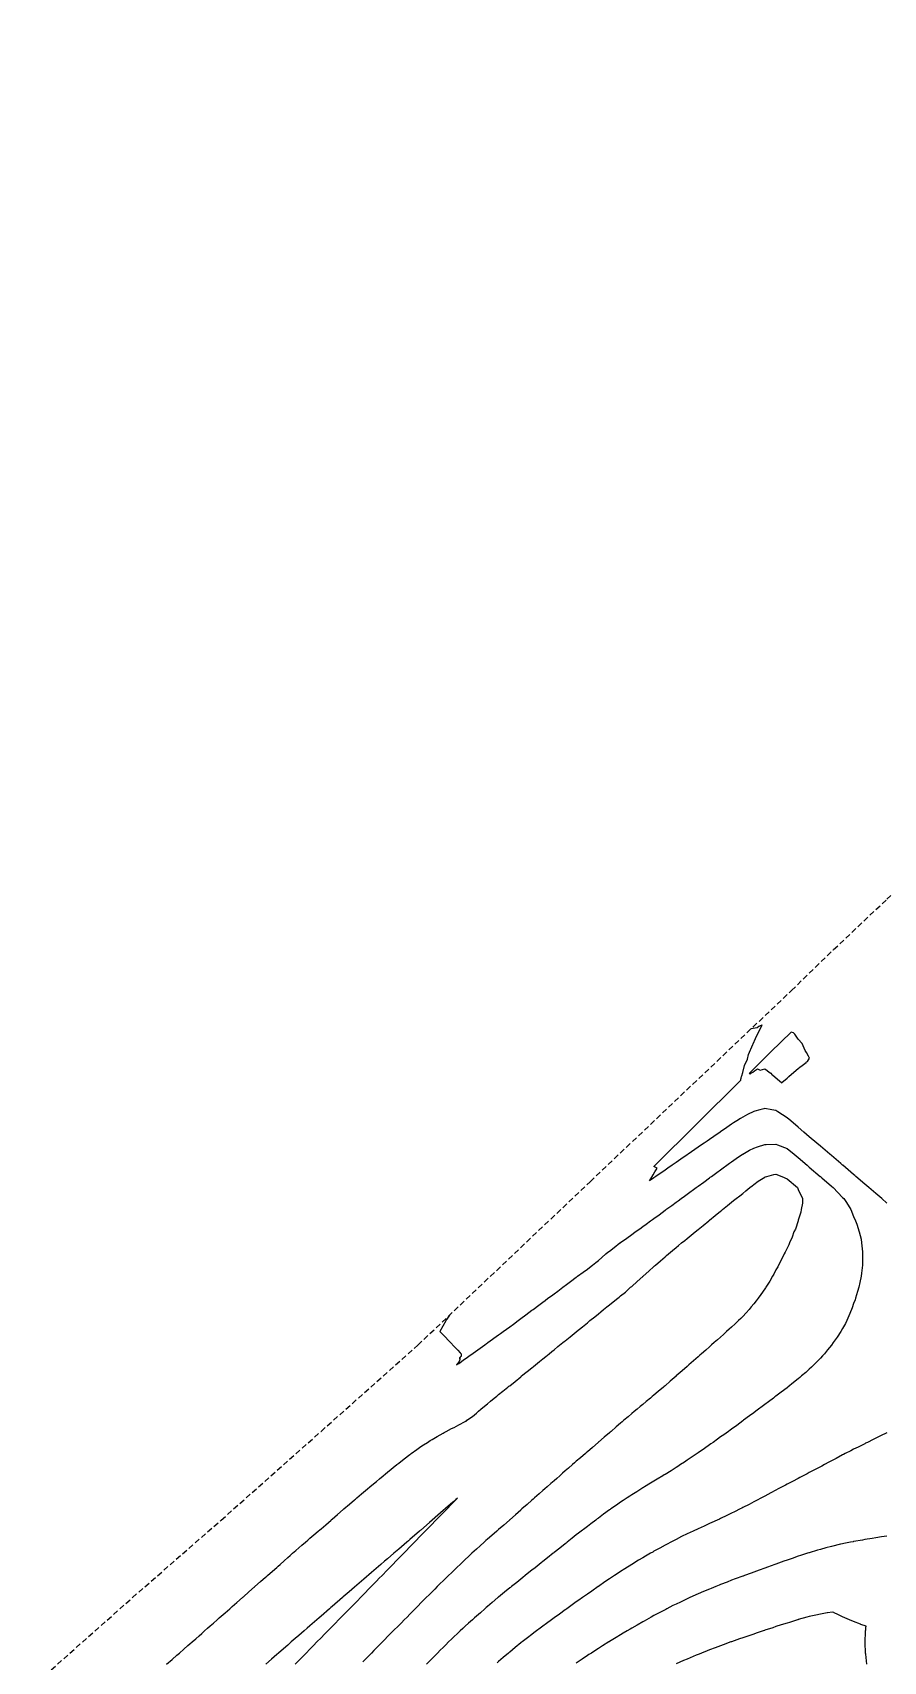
# Model space of a CAD drawing. Extents: x 6012137 to 6013842, y 2108997 to 2110704.
# Drawn here: x 6013302.7 to 6013379.4, y 2110222.9 to 2110369.8 of the extents above; entities that cross this region are included whole.
import ezdxf

# ---------------------------------------------------------------- set-up
doc = ezdxf.new("R2010")
doc.units = 0
doc.linetypes.add('HIDDENX2', pattern=[0.75, 0.5, -0.25])
doc.layers.get('0').update_dxf_attribs({"linetype": 'CONTINUOUS'})

msp = doc.modelspace()

# ---------------------------------------------------------------- linework, layer by layer
at = {"color": 6, "linetype": 'CONTINUOUS', "flags": 128}
for points in [[(6013379.68, 2110264.2), (6013379.22, 2110264.61), (6013378.68, 2110265.07), (6013378.05, 2110265.61), (6013377.68, 2110265.92), (6013376.88, 2110266.61), (6013376.79, 2110266.68), (6013376.68, 2110266.78), (6013375.71, 2110267.61), (6013375.68, 2110267.63), (6013375.52, 2110267.76), (6013374.68, 2110268.48), (6013374.54, 2110268.61), (6013373.68, 2110269.34), (6013373.36, 2110269.61), (6013372.68, 2110270.19), (6013372.19, 2110270.61), (6013371.68, 2110271.04), (6013371.02, 2110271.61), (6013370.68, 2110271.9), (6013369.84, 2110272.44), (6013369.68, 2110272.54), (6013369.3, 2110272.61), (6013368.68, 2110272.72), (6013368.59, 2110272.7), (6013368.22, 2110272.61), (6013367.79, 2110272.5), (6013367.68, 2110272.47), (6013367.11, 2110272.18), (6013366.68, 2110271.96), (6013366.47, 2110271.82), (6013366.14, 2110271.61), (6013365.86, 2110271.43), (6013365.68, 2110271.32), (6013365.26, 2110271.03), (6013364.68, 2110270.63), (6013364.67, 2110270.62), (6013364.65, 2110270.61), (6013364.08, 2110270.21), (6013363.68, 2110269.94), (6013363.48, 2110269.8), (6013363.2, 2110269.61), (6013362.89, 2110269.39), (6013362.68, 2110269.24), (6013361.76, 2110268.61), (6013361.68, 2110268.55), (6013361.12, 2110268.16), (6013360.68, 2110267.86), (6013360.31, 2110267.61), (6013359.94, 2110267.35), (6013359.68, 2110267.17), (6013358.86, 2110266.61), (6013358.76, 2110266.53), (6013358.68, 2110266.48), (6013358.29, 2110266.21), (6013358.39, 2110266.39), (6013358.61, 2110266.75), (6013358.76, 2110267.01), (6013358.88, 2110267.2), (6013358.97, 2110267.36), (6013358.67, 2110267.5), (6013366.44, 2110275.24), (6013366.5, 2110275.3), (6013366.5, 2110275.3), (6013366.5, 2110275.31), (6013366.5, 2110275.31), (6013366.5, 2110275.32), (6013366.5, 2110275.33), (6013366.51, 2110275.34), (6013366.51, 2110275.35), (6013366.51, 2110275.37), (6013366.52, 2110275.39), (6013366.52, 2110275.41), (6013366.53, 2110275.43), (6013366.54, 2110275.46), (6013366.58, 2110275.61), (6013366.6, 2110275.68), (6013366.68, 2110275.99), (6013366.85, 2110276.61), (6013367.1, 2110277.19), (6013367.21, 2110277.61), (6013367.6, 2110278.52), (6013367.62, 2110278.58), (6013367.85, 2110279.05), (6013368.41, 2110280.23), (6013368.43, 2110280.26), (6013368.41, 2110280.25), (6013368.34, 2110280.23), (6013368.27, 2110280.2), (6013368.14, 2110280.12), (6013367.98, 2110280.02), (6013367.46, 2110279.93), (6013367.47, 2110279.94)], [(6013372.51, 2110276.98), (6013372.51, 2110276.98), (6013372.52, 2110276.98), (6013372.69, 2110277.26), (6013372.6, 2110277.45), (6013372.42, 2110277.78), (6013372.31, 2110277.98), (6013372.04, 2110278.61), (6013371.68, 2110278.99), (6013371.37, 2110279.45), (6013371.25, 2110279.57), (6013371.06, 2110279.61), (6013369.23, 2110277.85), (6013367.26, 2110275.89), (6013367.36, 2110275.85), (6013367.41, 2110275.89), (6013367.49, 2110275.94), (6013367.6, 2110276.01), (6013367.76, 2110276.12), (6013368.03, 2110276.3), (6013368.27, 2110276.19), (6013368.68, 2110276.3), (6013368.9, 2110276.17), (6013369.07, 2110276.02), (6013369.21, 2110275.91), (6013369.32, 2110275.81), (6013369.41, 2110275.73), (6013370.01, 2110275.22), (6013370.2, 2110275.06), (6013370.2, 2110275.06), (6013370.22, 2110275.07), (6013370.68, 2110275.48), (6013370.75, 2110275.54), (6013370.83, 2110275.61), (6013371.29, 2110276), (6013371.68, 2110276.33), (6013371.83, 2110276.45), (6013372.03, 2110276.61), (6013372.39, 2110276.89), (6013372.41, 2110276.91), (6013372.46, 2110276.95), (6013372.48, 2110276.97), (6013372.5, 2110276.98), (6013372.51, 2110276.98)], [(6013340.25, 2110254.08), (6013340.03, 2110253.74), (6013340.01, 2110253.7), (6013339.97, 2110253.64), (6013339.93, 2110253.58), (6013339.38, 2110252.62), (6013339.38, 2110252.62), (6013339.38, 2110252.62), (6013339.39, 2110252.61), (6013339.39, 2110252.61), (6013339.4, 2110252.6), (6013339.43, 2110252.57), (6013339.5, 2110252.49), (6013339.68, 2110252.31), (6013340.35, 2110251.61), (6013340.68, 2110251.25), (6013341, 2110250.92), (6013341.22, 2110250.68), (6013341.31, 2110250.59), (6013341.32, 2110250.54), (6013341.32, 2110250.5), (6013341.32, 2110250.48), (6013341.32, 2110250.47), (6013341.32, 2110250.46), (6013341.31, 2110250.39), (6013341.31, 2110250.38), (6013341.31, 2110250.38), (6013341.29, 2110250.36), (6013341.27, 2110250.34), (6013341.25, 2110250.32), (6013341.23, 2110250.3), (6013341.21, 2110250.28), (6013341.19, 2110250.26), (6013341.17, 2110250.24), (6013341.15, 2110250.22), (6013341.13, 2110250.2), (6013341.13, 2110250.2), (6013341.15, 2110250.22), (6013341.2, 2110250.25), (6013341.2, 2110250.21), (6013341.18, 2110250.1), (6013341.16, 2110250.01), (6013341.14, 2110249.92), (6013340.99, 2110249.73), (6013340.89, 2110249.61), (6013341.11, 2110249.74), (6013341.62, 2110250.11), (6013341.76, 2110250.21), (6013341.99, 2110250.38), (6013342.4, 2110250.67), (6013343.45, 2110251.42), (6013343.6, 2110251.53), (6013343.68, 2110251.58), (6013343.69, 2110251.59), (6013343.71, 2110251.61), (6013344.68, 2110252.31), (6013344.85, 2110252.43), (6013345.08, 2110252.61), (6013345.68, 2110253.04), (6013346.01, 2110253.28), (6013346.44, 2110253.61), (6013346.68, 2110253.78), (6013347.15, 2110254.13), (6013347.68, 2110254.53), (6013347.73, 2110254.56), (6013347.79, 2110254.61), (6013348.3, 2110254.99), (6013348.68, 2110255.27), (6013348.87, 2110255.41), (6013349.13, 2110255.61), (6013349.44, 2110255.84), (6013349.68, 2110256.02), (6013350.02, 2110256.27), (6013350.46, 2110256.61), (6013350.59, 2110256.7), (6013350.68, 2110256.77), (6013351.16, 2110257.13), (6013351.68, 2110257.52), (6013351.73, 2110257.55), (6013351.8, 2110257.61), (6013352.31, 2110257.98), (6013352.68, 2110258.25), (6013352.88, 2110258.4), (6013353.14, 2110258.61), (6013353.45, 2110258.84), (6013353.68, 2110259.03), (6013353.99, 2110259.29), (6013354.35, 2110259.61), (6013354.53, 2110259.76), (6013354.68, 2110259.87), (6013355.09, 2110260.2), (6013355.62, 2110260.61), (6013355.66, 2110260.63), (6013355.68, 2110260.65), (6013356.24, 2110261.05), (6013356.68, 2110261.37), (6013356.82, 2110261.47), (6013357, 2110261.61), (6013357.4, 2110261.89), (6013357.68, 2110262.09), (6013357.98, 2110262.31), (6013358.38, 2110262.61), (6013358.56, 2110262.73), (6013358.68, 2110262.82), (6013359.14, 2110263.15), (6013359.68, 2110263.55), (6013359.72, 2110263.57), (6013359.76, 2110263.61), (6013360.3, 2110263.99), (6013360.68, 2110264.27), (6013360.87, 2110264.41), (6013361.13, 2110264.61), (6013361.45, 2110264.83), (6013361.68, 2110265), (6013362.5, 2110265.61), (6013362.68, 2110265.74), (6013363.18, 2110266.1), (6013363.68, 2110266.47), (6013363.76, 2110266.53), (6013363.87, 2110266.61), (6013364.34, 2110266.95), (6013364.68, 2110267.2), (6013364.92, 2110267.37), (6013365.24, 2110267.61), (6013365.5, 2110267.79), (6013365.68, 2110267.92), (6013366.08, 2110268.21), (6013366.66, 2110268.61), (6013366.67, 2110268.61), (6013366.68, 2110268.62), (6013367.31, 2110268.97), (6013367.68, 2110269.15), (6013368.01, 2110269.28), (6013368.68, 2110269.48), (6013368.8, 2110269.49), (6013369.68, 2110269.52), (6013369.82, 2110269.47), (6013370.68, 2110269.14), (6013371.31, 2110268.61), (6013371.68, 2110268.3), (6013372.49, 2110267.61), (6013372.68, 2110267.44), (6013373.66, 2110266.61), (6013373.68, 2110266.59), (6013373.81, 2110266.48), (6013374.68, 2110265.73), (6013374.83, 2110265.61), (6013375.68, 2110264.72), (6013375.8, 2110264.61), (6013376.05, 2110264.24), (6013376.42, 2110263.61), (6013376.68, 2110262.98), (6013376.86, 2110262.61), (6013376.98, 2110262.3), (6013377.19, 2110261.61), (6013377.35, 2110260.94), (6013377.39, 2110260.61), (6013377.48, 2110259.81), (6013377.49, 2110259.61), (6013377.48, 2110258.8), (6013377.47, 2110258.61), (6013377.39, 2110257.89), (6013377.35, 2110257.61), (6013377.24, 2110257.04), (6013377.14, 2110256.61), (6013377.04, 2110256.24), (6013376.85, 2110255.61), (6013376.81, 2110255.48), (6013376.68, 2110255.13), (6013376.55, 2110254.74), (6013376.49, 2110254.61), (6013376.26, 2110254.02), (6013376.07, 2110253.61), (6013375.94, 2110253.34), (6013375.68, 2110252.88), (6013375.52, 2110252.61), (6013375.19, 2110252.12), (6013374.85, 2110251.61), (6013374.68, 2110251.39), (6013374.34, 2110250.95), (6013374.04, 2110250.61), (6013373.87, 2110250.41), (6013373.68, 2110250.21), (6013373.39, 2110249.9), (6013373.09, 2110249.61), (6013372.88, 2110249.4), (6013372.68, 2110249.23), (6013372.36, 2110248.93), (6013371.98, 2110248.61), (6013371.82, 2110248.47), (6013371.68, 2110248.36), (6013371.27, 2110248.02), (6013370.75, 2110247.61), (6013370.71, 2110247.58), (6013370.68, 2110247.55), (6013370.15, 2110247.14), (6013369.68, 2110246.79), (6013369.58, 2110246.71), (6013369.45, 2110246.61), (6013369.01, 2110246.28), (6013368.68, 2110246.03), (6013368.44, 2110245.85), (6013368.12, 2110245.61), (6013367.87, 2110245.42), (6013367.68, 2110245.29), (6013367.29, 2110245), (6013366.76, 2110244.61), (6013366.71, 2110244.57), (6013366.68, 2110244.55), (6013366.14, 2110244.15), (6013365.68, 2110243.82), (6013365.56, 2110243.73), (6013365.39, 2110243.61), (6013364.98, 2110243.31), (6013364.68, 2110243.1), (6013364.4, 2110242.89), (6013364.01, 2110242.61), (6013363.82, 2110242.47), (6013363.68, 2110242.38), (6013363.23, 2110242.05), (6013362.68, 2110241.67), (6013362.59, 2110241.61), (6013361.68, 2110241), (6013361.45, 2110240.84), (6013361.09, 2110240.61), (6013360.84, 2110240.45), (6013360.68, 2110240.35), (6013360.22, 2110240.06), (6013359.68, 2110239.73), (6013359.61, 2110239.68), (6013359.48, 2110239.61), (6013358.98, 2110239.3), (6013358.68, 2110239.12), (6013358.36, 2110238.93), (6013357.84, 2110238.61), (6013357.74, 2110238.54), (6013357.68, 2110238.51), (6013357.13, 2110238.16), (6013356.68, 2110237.88), (6013356.52, 2110237.77), (6013356.28, 2110237.61), (6013355.92, 2110237.37), (6013355.68, 2110237.21), (6013355.32, 2110236.96), (6013354.81, 2110236.61), (6013354.73, 2110236.55), (6013354.68, 2110236.52), (6013354.15, 2110236.13), (6013353.68, 2110235.79), (6013353.57, 2110235.71), (6013353.44, 2110235.61), (6013353, 2110235.28), (6013352.68, 2110235.04), (6013352.44, 2110234.85), (6013352.13, 2110234.61), (6013351.88, 2110234.41), (6013351.68, 2110234.26), (6013351.32, 2110233.97), (6013350.86, 2110233.61), (6013350.76, 2110233.53), (6013350.68, 2110233.46), (6013350.2, 2110233.08), (6013349.68, 2110232.67), (6013349.65, 2110232.64), (6013349.6, 2110232.61), (6013349.09, 2110232.2), (6013348.68, 2110231.87), (6013348.53, 2110231.75), (6013348.35, 2110231.61), (6013347.98, 2110231.31), (6013347.68, 2110231.08), (6013347.42, 2110230.87), (6013347.09, 2110230.61), (6013346.86, 2110230.42), (6013346.68, 2110230.28), (6013346.31, 2110229.98), (6013345.84, 2110229.61), (6013345.75, 2110229.53), (6013345.68, 2110229.48), (6013345.2, 2110229.09), (6013344.68, 2110228.66), (6013344.65, 2110228.64), (6013344.62, 2110228.61), (6013344.11, 2110228.18), (6013343.68, 2110227.81), (6013343.57, 2110227.72), (6013343.45, 2110227.61), (6013343.04, 2110227.25), (6013342.68, 2110226.93), (6013342.51, 2110226.78), (6013342.32, 2110226.61), (6013341.98, 2110226.3), (6013341.68, 2110226.03), (6013341.46, 2110225.82), (6013341.23, 2110225.61), (6013340.95, 2110225.34), (6013340.68, 2110225.09), (6013340.43, 2110224.85), (6013340.18, 2110224.61), (6013339.93, 2110224.36), (6013339.68, 2110224.12), (6013339.42, 2110223.86), (6013339.16, 2110223.61), (6013338.92, 2110223.37), (6013338.68, 2110223.12), (6013338.42, 2110222.86), (6013338.17, 2110222.61)], [(6013314.76, 2110222.61), (6013315.25, 2110223.04), (6013315.68, 2110223.41), (6013315.79, 2110223.5), (6013315.91, 2110223.61), (6013316.32, 2110223.97), (6013316.68, 2110224.29), (6013316.85, 2110224.44), (6013317.05, 2110224.61), (6013317.38, 2110224.9), (6013317.68, 2110225.16), (6013317.92, 2110225.37), (6013318.18, 2110225.61), (6013318.45, 2110225.84), (6013318.68, 2110226.05), (6013318.98, 2110226.31), (6013319.32, 2110226.61), (6013319.51, 2110226.78), (6013319.68, 2110226.93), (6013320.04, 2110227.24), (6013320.45, 2110227.61), (6013320.57, 2110227.71), (6013320.68, 2110227.81), (6013321.1, 2110228.18), (6013321.59, 2110228.61), (6013321.64, 2110228.65), (6013321.68, 2110228.69), (6013322.17, 2110229.12), (6013322.68, 2110229.57), (6013322.7, 2110229.59), (6013322.72, 2110229.61), (6013323.23, 2110230.06), (6013323.68, 2110230.46), (6013323.76, 2110230.53), (6013323.85, 2110230.61), (6013324.29, 2110230.99), (6013324.68, 2110231.34), (6013324.82, 2110231.46), (6013324.98, 2110231.61), (6013325.35, 2110231.93), (6013325.68, 2110232.22), (6013325.89, 2110232.4), (6013326.12, 2110232.61), (6013326.42, 2110232.87), (6013326.68, 2110233.09), (6013326.96, 2110233.33), (6013327.27, 2110233.61), (6013327.49, 2110233.8), (6013327.68, 2110233.96), (6013328.02, 2110234.26), (6013328.42, 2110234.61), (6013328.56, 2110234.73), (6013328.68, 2110234.83), (6013329.1, 2110235.19), (6013329.58, 2110235.61), (6013329.63, 2110235.65), (6013329.68, 2110235.7), (6013330.17, 2110236.12), (6013330.68, 2110236.56), (6013330.71, 2110236.58), (6013330.74, 2110236.61), (6013331.24, 2110237.04), (6013331.68, 2110237.42), (6013331.78, 2110237.5), (6013331.91, 2110237.61), (6013332.32, 2110237.96), (6013332.68, 2110238.26), (6013332.87, 2110238.42), (6013333.09, 2110238.61), (6013333.41, 2110238.88), (6013333.68, 2110239.1), (6013333.95, 2110239.33), (6013334.29, 2110239.61), (6013334.5, 2110239.78), (6013334.68, 2110239.93), (6013335.52, 2110240.61), (6013335.68, 2110240.74), (6013336.17, 2110241.12), (6013336.68, 2110241.51), (6013336.74, 2110241.55), (6013336.81, 2110241.61), (6013337.31, 2110241.97), (6013337.68, 2110242.23), (6013337.9, 2110242.38), (6013338.26, 2110242.61), (6013338.52, 2110242.77), (6013338.68, 2110242.86), (6013339.14, 2110243.15), (6013339.68, 2110243.44), (6013339.78, 2110243.51), (6013339.97, 2110243.61), (6013340.43, 2110243.86), (6013340.68, 2110243.97), (6013341.09, 2110244.2), (6013341.68, 2110244.49), (6013341.75, 2110244.54), (6013341.83, 2110244.61), (6013342.33, 2110244.96), (6013342.68, 2110245.25), (6013342.87, 2110245.42), (6013343.09, 2110245.61), (6013343.41, 2110245.88), (6013343.68, 2110246.1), (6013343.96, 2110246.33), (6013344.29, 2110246.61), (6013344.51, 2110246.78), (6013344.68, 2110246.92), (6013345.06, 2110247.23), (6013345.52, 2110247.61), (6013345.61, 2110247.68), (6013345.68, 2110247.73), (6013346.16, 2110248.12), (6013346.68, 2110248.54), (6013346.72, 2110248.57), (6013346.76, 2110248.61), (6013347.27, 2110249.02), (6013347.68, 2110249.35), (6013347.82, 2110249.46), (6013348, 2110249.61), (6013348.38, 2110249.91), (6013348.68, 2110250.16), (6013348.93, 2110250.36), (6013349.23, 2110250.61), (6013349.48, 2110250.81), (6013349.68, 2110250.97), (6013350.03, 2110251.25), (6013350.46, 2110251.61), (6013350.58, 2110251.7), (6013350.68, 2110251.78), (6013351.13, 2110252.15), (6013351.68, 2110252.6), (6013351.68, 2110252.6), (6013351.69, 2110252.61), (6013352.24, 2110253.05), (6013352.68, 2110253.41), (6013352.79, 2110253.5), (6013352.91, 2110253.61), (6013353.34, 2110253.95), (6013353.68, 2110254.22), (6013353.89, 2110254.4), (6013354.15, 2110254.61), (6013354.45, 2110254.84), (6013354.68, 2110255.02), (6013355.01, 2110255.28), (6013355.42, 2110255.61), (6013355.56, 2110255.72), (6013355.68, 2110255.82), (6013356.11, 2110256.18), (6013356.58, 2110256.61), (6013356.64, 2110256.65), (6013356.68, 2110256.69), (6013357.16, 2110257.12), (6013357.68, 2110257.59), (6013357.69, 2110257.6), (6013357.7, 2110257.61), (6013358.22, 2110258.07), (6013358.68, 2110258.48), (6013358.74, 2110258.54), (6013358.82, 2110258.61), (6013359.28, 2110259), (6013359.68, 2110259.34), (6013359.82, 2110259.47), (6013359.98, 2110259.61), (6013360.37, 2110259.92), (6013360.68, 2110260.18), (6013360.91, 2110260.37), (6013361.18, 2110260.61), (6013361.46, 2110260.83), (6013361.68, 2110261.01), (6013362.4, 2110261.61), (6013362.68, 2110261.83), (6013363.11, 2110262.18), (6013363.62, 2110262.61), (6013363.66, 2110262.63), (6013363.68, 2110262.65), (6013364.21, 2110263.08), (6013364.68, 2110263.46), (6013364.76, 2110263.53), (6013364.85, 2110263.61), (6013365.31, 2110263.97), (6013365.68, 2110264.27), (6013365.86, 2110264.42), (6013366.08, 2110264.61), (6013366.42, 2110264.87), (6013366.68, 2110265.08), (6013366.97, 2110265.31), (6013367.33, 2110265.61), (6013367.53, 2110265.76), (6013367.68, 2110265.87), (6013368.09, 2110266.19), (6013368.68, 2110266.55), (6013368.71, 2110266.57), (6013368.85, 2110266.61), (6013369.49, 2110266.79), (6013369.68, 2110266.82), (6013370.21, 2110266.61), (6013370.68, 2110266.4), (6013371.61, 2110265.61), (6013371.68, 2110265.44), (6013372.08, 2110264.61), (6013372.08, 2110264.2), (6013371.95, 2110263.61), (6013371.91, 2110263.37), (6013371.68, 2110262.65), (6013371.67, 2110262.62), (6013371.67, 2110262.61), (6013371.43, 2110261.86), (6013371.3, 2110261.61), (6013371.14, 2110261.14), (6013370.89, 2110260.61), (6013370.83, 2110260.45), (6013370.68, 2110260.13), (6013370.52, 2110259.77), (6013370.42, 2110259.61), (6013370.19, 2110259.1), (6013369.91, 2110258.61), (6013369.84, 2110258.45), (6013369.68, 2110258.17), (6013369.48, 2110257.8), (6013369.36, 2110257.61), (6013369.12, 2110257.17), (6013368.76, 2110256.61), (6013368.73, 2110256.56), (6013368.68, 2110256.48), (6013368.33, 2110255.96), (6013368.07, 2110255.61), (6013367.91, 2110255.38), (6013367.68, 2110255.1), (6013367.46, 2110254.83), (6013367.26, 2110254.61), (6013366.99, 2110254.3), (6013366.68, 2110253.98), (6013366.5, 2110253.79), (6013366.31, 2110253.61), (6013365.99, 2110253.3), (6013365.68, 2110253.02), (6013365.47, 2110252.82), (6013365.23, 2110252.61), (6013364.94, 2110252.35), (6013364.68, 2110252.12), (6013364.41, 2110251.87), (6013364.11, 2110251.61), (6013363.88, 2110251.4), (6013363.68, 2110251.23), (6013363.35, 2110250.93), (6013362.98, 2110250.61), (6013362.82, 2110250.47), (6013362.68, 2110250.34), (6013361.84, 2110249.61), (6013361.68, 2110249.46), (6013361.22, 2110249.06), (6013360.7, 2110248.61), (6013360.69, 2110248.6), (6013360.68, 2110248.59), (6013360.15, 2110248.14), (6013359.68, 2110247.73), (6013359.61, 2110247.67), (6013359.53, 2110247.61), (6013359.07, 2110247.21), (6013358.68, 2110246.88), (6013358.53, 2110246.75), (6013358.36, 2110246.61), (6013357.99, 2110246.3), (6013357.68, 2110246.04), (6013357.44, 2110245.84), (6013357.16, 2110245.61), (6013356.9, 2110245.39), (6013356.68, 2110245.21), (6013356.35, 2110244.93), (6013355.97, 2110244.61), (6013355.81, 2110244.47), (6013355.68, 2110244.36), (6013355.28, 2110244.01), (6013354.82, 2110243.61), (6013354.74, 2110243.54), (6013354.68, 2110243.49), (6013354.21, 2110243.08), (6013353.68, 2110242.63), (6013353.67, 2110242.62), (6013353.66, 2110242.61), (6013353.13, 2110242.15), (6013352.68, 2110241.77), (6013352.6, 2110241.69), (6013352.5, 2110241.61), (6013352.06, 2110241.23), (6013351.68, 2110240.91), (6013351.52, 2110240.77), (6013351.34, 2110240.61), (6013350.99, 2110240.3), (6013350.68, 2110240.04), (6013350.45, 2110239.83), (6013350.2, 2110239.61), (6013349.92, 2110239.37), (6013349.68, 2110239.16), (6013349.39, 2110238.9), (6013349.06, 2110238.61), (6013348.86, 2110238.43), (6013348.68, 2110238.27), (6013348.33, 2110237.96), (6013347.93, 2110237.61), (6013347.8, 2110237.49), (6013347.68, 2110237.39), (6013347.27, 2110237.02), (6013346.79, 2110236.61), (6013346.73, 2110236.55), (6013346.68, 2110236.51), (6013346.2, 2110236.08), (6013345.68, 2110235.63), (6013345.67, 2110235.62), (6013345.66, 2110235.61), (6013345.14, 2110235.15), (6013344.68, 2110234.75), (6013344.6, 2110234.68), (6013344.51, 2110234.61), (6013344.07, 2110234.22), (6013343.68, 2110233.88), (6013343.54, 2110233.75), (6013343.37, 2110233.61), (6013343.01, 2110233.28), (6013342.68, 2110232.98), (6013342.49, 2110232.8), (6013342.28, 2110232.61), (6013341.97, 2110232.32), (6013341.68, 2110232.06), (6013341.45, 2110231.84), (6013341.21, 2110231.61), (6013340.94, 2110231.35), (6013340.68, 2110231.1), (6013340.43, 2110230.86), (6013340.17, 2110230.61), (6013339.92, 2110230.37), (6013339.68, 2110230.13), (6013339.42, 2110229.87), (6013339.15, 2110229.61), (6013338.92, 2110229.37), (6013338.68, 2110229.14), (6013338.42, 2110228.87), (6013338.16, 2110228.61), (6013337.92, 2110228.37), (6013337.68, 2110228.13), (6013337.42, 2110227.86), (6013337.17, 2110227.61), (6013336.93, 2110227.36), (6013336.68, 2110227.11), (6013336.43, 2110226.86), (6013336.18, 2110226.61), (6013335.93, 2110226.35), (6013335.68, 2110226.1), (6013335.19, 2110225.61), (6013334.68, 2110225.09), (6013334.44, 2110224.84), (6013334.21, 2110224.61), (6013333.94, 2110224.34), (6013333.68, 2110224.07), (6013333.45, 2110223.84), (6013333.22, 2110223.61), (6013332.95, 2110223.34), (6013332.68, 2110223.06), (6013332.45, 2110222.83)], [(6013379.68, 2110243.49), (6013379.1, 2110243.19), (6013378.68, 2110242.99), (6013378.43, 2110242.86), (6013377.92, 2110242.61), (6013377.76, 2110242.53), (6013377.68, 2110242.49), (6013377.09, 2110242.19), (6013376.68, 2110242), (6013376.43, 2110241.86), (6013375.93, 2110241.61), (6013375.76, 2110241.52), (6013375.68, 2110241.48), (6013375.11, 2110241.17), (6013374.68, 2110240.95), (6013374.46, 2110240.83), (6013374.04, 2110240.61), (6013373.8, 2110240.48), (6013373.68, 2110240.42), (6013373.15, 2110240.14), (6013372.68, 2110239.9), (6013372.49, 2110239.79), (6013372.14, 2110239.61), (6013371.84, 2110239.45), (6013371.68, 2110239.37), (6013371.18, 2110239.1), (6013370.68, 2110238.84), (6013370.53, 2110238.76), (6013370.25, 2110238.61), (6013369.88, 2110238.41), (6013369.68, 2110238.31), (6013369.22, 2110238.06), (6013368.68, 2110237.77), (6013368.57, 2110237.71), (6013368.38, 2110237.61), (6013367.92, 2110237.36), (6013367.68, 2110237.24), (6013367.26, 2110237.02), (6013366.68, 2110236.73), (6013366.6, 2110236.69), (6013366.44, 2110236.61), (6013365.93, 2110236.35), (6013365.68, 2110236.23), (6013365.26, 2110236.03), (6013364.68, 2110235.75), (6013364.58, 2110235.7), (6013364.38, 2110235.61), (6013363.9, 2110235.38), (6013363.68, 2110235.29), (6013363.22, 2110235.07), (6013362.68, 2110234.82), (6013362.23, 2110234.61), (6013361.68, 2110234.35), (6013361.18, 2110234.11), (6013360.68, 2110233.86), (6013360.51, 2110233.77), (6013360.2, 2110233.61), (6013359.86, 2110233.43), (6013359.68, 2110233.34), (6013359.21, 2110233.08), (6013358.68, 2110232.79), (6013358.57, 2110232.72), (6013358.37, 2110232.61), (6013357.93, 2110232.36), (6013357.68, 2110232.21), (6013357.3, 2110231.98), (6013356.69, 2110231.61), (6013356.68, 2110231.6), (6013356.68, 2110231.6), (6013356.07, 2110231.22), (6013355.68, 2110230.97), (6013355.46, 2110230.82), (6013355.14, 2110230.61), (6013354.86, 2110230.42), (6013354.68, 2110230.3), (6013354.27, 2110230.02), (6013353.68, 2110229.61), (6013353.68, 2110229.61), (6013353.67, 2110229.61), (6013353.09, 2110229.2), (6013352.68, 2110228.92), (6013352.5, 2110228.79), (6013352.24, 2110228.61), (6013351.91, 2110228.38), (6013351.68, 2110228.22), (6013351.32, 2110227.96), (6013350.83, 2110227.61), (6013350.74, 2110227.54), (6013350.68, 2110227.5), (6013350.16, 2110227.13), (6013349.68, 2110226.78), (6013349.58, 2110226.7), (6013349.45, 2110226.61), (6013349.01, 2110226.28), (6013348.68, 2110226.04), (6013348.43, 2110225.86), (6013348.1, 2110225.61), (6013347.86, 2110225.43), (6013347.68, 2110225.29), (6013347.29, 2110224.99), (6013346.8, 2110224.61), (6013346.73, 2110224.56), (6013346.68, 2110224.52), (6013346.18, 2110224.11), (6013345.68, 2110223.7), (6013345.63, 2110223.66), (6013345.56, 2110223.61), (6013345.08, 2110223.2), (6013344.68, 2110222.86), (6013344.54, 2110222.74)], [(6013326.35, 2110222.61), (6013326.68, 2110222.94), (6013327.01, 2110223.28), (6013327.33, 2110223.61), (6013327.68, 2110223.97), (6013328, 2110224.29), (6013328.31, 2110224.61), (6013328.68, 2110224.99), (6013328.99, 2110225.3), (6013329.28, 2110225.61), (6013329.68, 2110226.01), (6013329.97, 2110226.31), (6013330.26, 2110226.61), (6013330.68, 2110227.04), (6013330.96, 2110227.32), (6013331.24, 2110227.61), (6013331.68, 2110228.06), (6013331.95, 2110228.33), (6013332.22, 2110228.61), (6013332.34, 2110228.73), (6013332.68, 2110229.08), (6013332.94, 2110229.34), (6013333.2, 2110229.61), (6013333.68, 2110230.1), (6013333.93, 2110230.36), (6013334.18, 2110230.61), (6013334.65, 2110231.09), (6013335.09, 2110231.55), (6013335.52, 2110231.99), (6013335.93, 2110232.4), (6013336.32, 2110232.8), (6013336.69, 2110233.19), (6013340.96, 2110237.56), (6013340.99, 2110237.59), (6013340.82, 2110237.45), (6013340.55, 2110237.21), (6013340.14, 2110236.85), (6013339.44, 2110236.25)], [(6013339.44, 2110236.25), (6013338.46, 2110235.38), (6013337.68, 2110234.71), (6013337.62, 2110234.66), (6013337.56, 2110234.61), (6013336.68, 2110233.84), (6013336.55, 2110233.74), (6013336.4, 2110233.61), (6013335.68, 2110232.98), (6013335.24, 2110232.61), (6013334.68, 2110232.12), (6013334.4, 2110231.89), (6013334.08, 2110231.61), (6013333.24, 2110230.89), (6013332.52, 2110230.26), (6013331.7, 2110229.56), (6013331.2, 2110229.12), (6013330.68, 2110228.68), (6013330.64, 2110228.64), (6013330.6, 2110228.61), (6013329.68, 2110227.81), (6013329.57, 2110227.71), (6013329.45, 2110227.61), (6013328.68, 2110226.94), (6013328.5, 2110226.78), (6013328.3, 2110226.61), (6013327.68, 2110226.07), (6013327.43, 2110225.85), (6013327.15, 2110225.61), (6013326.68, 2110225.2), (6013326.36, 2110224.93), (6013325.99, 2110224.61), (6013325.68, 2110224.33), (6013325.29, 2110224), (6013324.84, 2110223.61), (6013324.68, 2110223.47), (6013324.22, 2110223.07), (6013323.69, 2110222.61)], [(6013379.68, 2110234.15), (6013379.2, 2110234.09), (6013378.68, 2110234), (6013378.34, 2110233.95), (6013377.68, 2110233.84), (6013377.48, 2110233.8), (6013376.68, 2110233.66), (6013376.63, 2110233.65), (6013376.41, 2110233.61), (6013375.8, 2110233.49), (6013375.68, 2110233.46), (6013375.5, 2110233.42), (6013374.68, 2110233.23), (6013374.19, 2110233.09), (6013373.68, 2110232.96), (6013373.41, 2110232.88), (6013372.68, 2110232.66), (6013372.64, 2110232.64), (6013372.53, 2110232.61), (6013371.88, 2110232.4), (6013371.68, 2110232.34), (6013371.14, 2110232.15), (6013370.68, 2110231.99), (6013370.4, 2110231.89), (6013369.68, 2110231.64), (6013369.66, 2110231.63), (6013369.59, 2110231.61), (6013368.92, 2110231.37), (6013368.68, 2110231.28), (6013368.18, 2110231.1), (6013367.68, 2110230.92), (6013367.45, 2110230.83), (6013366.85, 2110230.61), (6013366.73, 2110230.56), (6013366.68, 2110230.54), (6013366, 2110230.29), (6013365.68, 2110230.17), (6013365.28, 2110230.01), (6013364.68, 2110229.78), (6013364.56, 2110229.73), (6013364.26, 2110229.61), (6013363.85, 2110229.44), (6013363.68, 2110229.38), (6013363.14, 2110229.15), (6013362.68, 2110228.95), (6013361.91, 2110228.61), (6013361.68, 2110228.5), (6013361.07, 2110228.21), (6013360.68, 2110228.03), (6013360.4, 2110227.89), (6013359.85, 2110227.61), (6013359.74, 2110227.55), (6013359.68, 2110227.52), (6013359.08, 2110227.2), (6013358.68, 2110226.99), (6013358.44, 2110226.85), (6013358.01, 2110226.61), (6013357.8, 2110226.49), (6013357.68, 2110226.42), (6013357.16, 2110226.12), (6013356.68, 2110225.85), (6013356.53, 2110225.76), (6013356.28, 2110225.61), (6013355.9, 2110225.39), (6013355.68, 2110225.26), (6013355.27, 2110225.01), (6013354.68, 2110224.65), (6013354.65, 2110224.63), (6013354.61, 2110224.61), (6013354.04, 2110224.25), (6013353.68, 2110224.03), (6013353.43, 2110223.86), (6013353.04, 2110223.61), (6013352.82, 2110223.47), (6013352.68, 2110223.38), (6013352.22, 2110223.07), (6013351.68, 2110222.71)], [(6013377.87, 2110222.61), (6013377.77, 2110223.52), (6013377.76, 2110223.61), (6013377.72, 2110224.56), (6013377.72, 2110224.61), (6013377.76, 2110225.52), (6013377.76, 2110225.61), (6013377.77, 2110225.7), (6013377.78, 2110225.79), (6013377.78, 2110225.87), (6013377.79, 2110225.92), (6013377.79, 2110225.96), (6013377.8, 2110226), (6013377.8, 2110226.02), (6013377.8, 2110226.04), (6013377.8, 2110226.04), (6013377.32, 2110226.2), (6013377.29, 2110226.21), (6013376.68, 2110226.45), (6013376.31, 2110226.61), (6013375.68, 2110226.88), (6013375.19, 2110227.11), (6013375.13, 2110227.15), (6013375.04, 2110227.19), (6013374.99, 2110227.22), (6013374.94, 2110227.25), (6013374.91, 2110227.26), (6013374.79, 2110227.31), (6013374.33, 2110227.23), (6013374.31, 2110227.23), (6013373.68, 2110227.12), (6013373.27, 2110227.02), (6013372.68, 2110226.9), (6013372.45, 2110226.84), (6013371.68, 2110226.63), (6013371.67, 2110226.62), (6013371.62, 2110226.61), (6013370.91, 2110226.38), (6013370.68, 2110226.31), (6013370.15, 2110226.14), (6013369.68, 2110225.99), (6013369.4, 2110225.89), (6013368.68, 2110225.66), (6013368.64, 2110225.64), (6013368.53, 2110225.61), (6013367.89, 2110225.39), (6013367.68, 2110225.32), (6013367.15, 2110225.14), (6013366.68, 2110224.98), (6013366.4, 2110224.88), (6013365.68, 2110224.63), (6013365.67, 2110224.62), (6013365.62, 2110224.61), (6013364.93, 2110224.36), (6013364.68, 2110224.27), (6013364.2, 2110224.09), (6013363.68, 2110223.89), (6013363.48, 2110223.81), (6013362.98, 2110223.61), (6013362.76, 2110223.52), (6013362.68, 2110223.49), (6013362.48, 2110223.41), (6013361.68, 2110223.07), (6013361.36, 2110222.93), (6013360.68, 2110222.63)]]:
    msp.add_lwpolyline(points, dxfattribs=at)
at = {"color": 2, "linetype": 'HIDDENX2'}
msp.add_polyline3d([(6013302.68, 2110220.61, 8.2), (6013311.68, 2110228.61, 8.24), (6013319.68, 2110235.61, 8.27), (6013328.68, 2110243.61, 8.31), (6013337.41, 2110251.39, 8.35), (6013352.93, 2110266.13, 8.64), (6013371.07, 2110283.37, 9.09), (6013374.88, 2110287.07, 9.11), (6013379.68, 2110291.61, 9.36), (6013391.52, 2110302.9, 9.96), (6013417.37, 2110329.05, 9.93), (6013423.68, 2110334.61, 9.94), (6013432.68, 2110342.61, 9.96), (6013443.62, 2110352.4, 9.98), (6013461.99, 2110369.79, 10.2)], dxfattribs=at)

doc.saveas('drawing.dxf')
